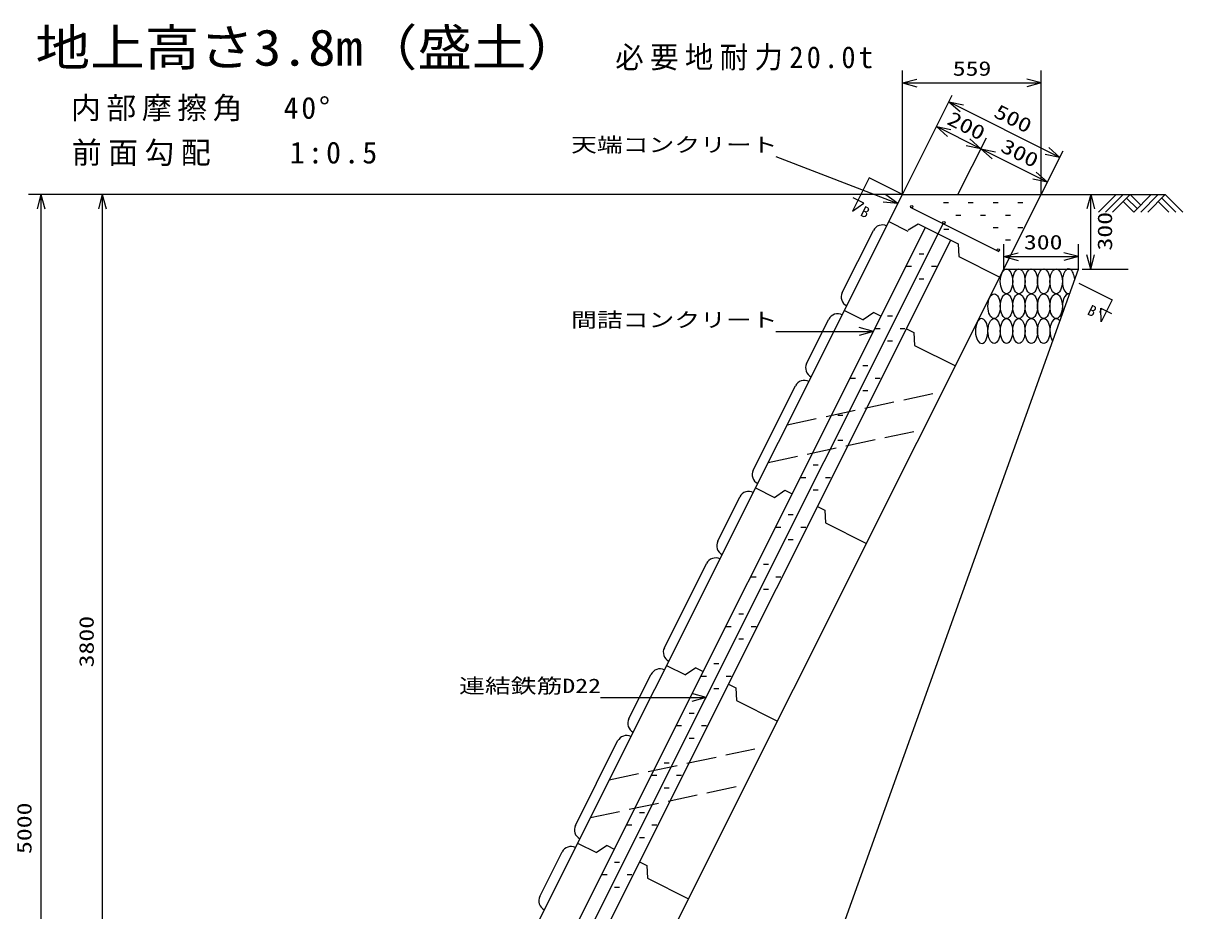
# Model space of a CAD drawing. Units: millimetres, scale not verified. Extents: x -10580 to 10511, y -7658 to 7278.
# Drawn here: x 304 to 4977, y -4775 to -1200 of the extents above; entities that cross this region are included whole.
import ezdxf
from ezdxf.enums import TextEntityAlignment as Align

# ---------------------------------------------------------------- set-up
doc = ezdxf.new("R2010")
doc.units = ezdxf.units.MM
doc.header["$LTSCALE"] = 40
doc.linetypes.add('DASHED3', pattern=[4, 3, -1])
doc.layers.add('0-0', color=7, linetype='Continuous')
doc.styles.add('ＭＳ ゴシック', font='')
doc.styles.get('ＭＳ ゴシック').set_extended_font_data('MS Gothic')

msp = doc.modelspace()

# ---------------------------------------------------------------- linework, layer by layer
at = {"layer": '0-0'}
for p, q in [((3846.89, -1890.2), (3846.89, -1390.2)), ((4406.14, -1890.2), (4406.14, -1390.2)), ((3846.89, -1440.2), (3904.85, -1424.67)), ((3846.89, -1440.2), (4406.14, -1440.2)), ((3846.89, -1440.2), (3904.85, -1455.73)), ((4406.14, -1440.2), (4348.19, -1424.67)), ((4406.14, -1440.2), (4348.19, -1455.73)), ((3846.89, -1890.2), (4047.34, -1490.2)), ((4481.31, -1740.2), (4034.31, -1516.2)), ((4034.31, -1516.2), (4093.08, -1528.29)), ((4034.31, -1516.2), (4079.17, -1556.05)), ((3983.72, -1615.96), (4042.49, -1628.05)), ((3983.72, -1615.96), (4028.58, -1655.81)), ((4070.6, -1890.2), (4185.41, -1661.1)), ((4163.01, -1705.81), (4118.15, -1665.96)), ((4163.01, -1705.81), (4104.23, -1693.73)), ((4163.01, -1705.81), (4221.77, -1717.89)), ((4163.01, -1705.81), (4207.86, -1745.66)), ((4406.14, -1890.2), (4494.34, -1714.2)), ((4481.31, -1740.2), (4422.54, -1728.12)), ((4481.31, -1740.2), (4436.45, -1700.35)), ((3336.65, -1736.3), (3828.7, -1926.5)), ((4431.2, -1840.2), (4386.34, -1800.35)), ((4431.2, -1840.2), (4372.43, -1828.12)), ((3846.89, -1890.2), (325.53, -1890.2)), ((375.53, -1890.2), (360, -1948.16)), ((375.53, -1890.2), (391.06, -1948.16)), ((375.53, -1890.2), (375.53, -6890.2)), ((622.58, -1890.2), (607.05, -1948.16)), ((622.58, -1890.2), (638.11, -1948.16)), ((622.58, -1890.2), (622.58, -5890.2)), ((3828.7, -1926.5), (3780.25, -1891.12)), ((4406.14, -1890.2), (4905.89, -1890.2)), ((4605.8, -1890.2), (4590.28, -1948.16)), ((4605.8, -2190.2), (4605.8, -1890.2)), ((4605.8, -1890.2), (4621.33, -1948.16)), ((4707.91, -1890.2), (4637.2, -1960.91)), ((4736.19, -1890.2), (4665.48, -1960.91)), ((4764.47, -1890.2), (4693.76, -1960.91)), ((4750.33, -1904.34), (4792.76, -1946.77)), ((4764.47, -1890.2), (4806.9, -1932.63)), ((4849.33, -1890.2), (4778.62, -1960.91)), ((4877.61, -1890.2), (4806.9, -1960.91)), ((4905.89, -1890.2), (4835.18, -1960.91)), ((4891.75, -1904.34), (4948.32, -1960.91)), ((4905.89, -1890.2), (4976.6, -1960.91)), ((3828.7, -1926.5), (3769.05, -1920.09)), ((4012.03, -1922.71), (4032.03, -1922.71)), ((4112.03, -1922.71), (4132.03, -1922.71)), ((4212.03, -1922.71), (4232.03, -1922.71)), ((4312.03, -1922.71), (4332.03, -1922.71)), ((4736.19, -1918.48), (4778.62, -1960.91)), ((4877.61, -1918.48), (4920.04, -1960.91)), ((4062.03, -1972.71), (4082.03, -1972.71)), ((4162.03, -1972.71), (4182.03, -1972.71)), ((4262.03, -1972.71), (4282.03, -1972.71)), ((4013.73, -2029.11), (4033.73, -2029.11)), ((4212.03, -2022.71), (4232.03, -2022.71)), ((4312.03, -2022.71), (4332.03, -2022.71)), ((4255.81, -2190.2), (4255.81, -2090.2)), ((4262.03, -2072.71), (4282.03, -2072.71)), ((4555.81, -2190.2), (4555.81, -2090.2)), ((3913.73, -2129.11), (3933.73, -2129.11)), ((4013.73, -2129.11), (4014.63, -2129.11)), ((4255.81, -2140.2), (4313.76, -2124.67)), ((4255.81, -2140.2), (4555.81, -2140.2)), ((4255.81, -2140.2), (4313.76, -2155.73)), ((4555.81, -2140.2), (4497.85, -2124.67)), ((4555.81, -2140.2), (4497.85, -2155.73)), ((4605.8, -2190.2), (4590.28, -2132.25)), ((4605.8, -2190.2), (4621.33, -2132.25)), ((3863.73, -2179.11), (3883.73, -2179.11)), ((3963.73, -2179.11), (3983.73, -2179.11)), ((4570.81, -2190.2), (4755.8, -2190.2)), ((3913.73, -2229.11), (3933.73, -2229.11)), ((3963.73, -2229.11), (3964.52, -2229.11)), ((3787.11, -2379.11), (3807.11, -2379.11)), ((3730.49, -2441.67), (3672.54, -2426.14)), ((3737.11, -2429.1), (3757.11, -2429.1)), ((3837.11, -2429.1), (3857.11, -2429.1)), ((3336.65, -2441.67), (3730.49, -2441.67)), ((3730.49, -2441.67), (3672.54, -2457.19)), ((3787.11, -2479.1), (3807.11, -2479.1)), ((3837.11, -2479.1), (3837.68, -2479.1)), ((3687.11, -2579.11), (3707.11, -2579.11)), ((3637.11, -2629.11), (3657.11, -2629.11)), ((3737.11, -2629.11), (3757.11, -2629.11)), ((3687.11, -2679.11), (3707.11, -2679.11)), ((3737.11, -2679.11), (3737.68, -2679.11)), ((3587.11, -2779.11), (3607.11, -2779.11)), ((3587.11, -2879.11), (3607.11, -2879.11)), ((3487.11, -2979.11), (3507.11, -2979.11)), ((3437.11, -3029.11), (3457.11, -3029.11)), ((3537.11, -3029.11), (3557.11, -3029.11)), ((3487.11, -3079.11), (3507.11, -3079.11)), ((3537.11, -3079.11), (3537.68, -3079.11)), ((3387.11, -3179.11), (3407.11, -3179.11)), ((3337.11, -3229.11), (3357.11, -3229.11)), ((3437.11, -3229.11), (3457.11, -3229.11)), ((3387.11, -3279.11), (3407.11, -3279.11)), ((3437.11, -3279.11), (3437.68, -3279.11)), ((3287.11, -3379.11), (3307.11, -3379.11)), ((3237.11, -3429.11), (3257.11, -3429.11)), ((3337.11, -3429.11), (3357.11, -3429.11)), ((3287.11, -3479.11), (3307.11, -3479.11)), ((3337.11, -3479.11), (3337.68, -3479.11)), ((3187.11, -3579.11), (3207.11, -3579.11)), ((3137.11, -3629.11), (3157.11, -3629.11)), ((3237.11, -3629.11), (3257.11, -3629.11)), ((3187.11, -3679.11), (3207.11, -3679.11)), ((3237.11, -3679.11), (3237.68, -3679.11)), ((3087.11, -3779.11), (3107.11, -3779.11)), ((3187.11, -3779.11), (3187.79, -3779.11)), ((3037.11, -3829.11), (3057.11, -3829.11)), ((3137.11, -3829.11), (3157.11, -3829.11)), ((2630.64, -3915.67), (3055.6, -3915.67)), ((3055.6, -3915.67), (2997.64, -3900.14)), ((3055.6, -3915.67), (2997.64, -3931.2)), ((3087.11, -3879.11), (3107.11, -3879.11)), ((3137.11, -3879.11), (3137.68, -3879.11)), ((2987.11, -3979.11), (3007.1, -3979.11)), ((3087.11, -3979.11), (3087.56, -3979.11)), ((2937.11, -4029.11), (2957.11, -4029.11)), ((3037.11, -4029.11), (3057.11, -4029.11)), ((2987.11, -4079.11), (3007.1, -4079.11)), ((3037.11, -4079.11), (3037.45, -4079.11)), ((2887.11, -4179.11), (2907.11, -4179.11)), ((2987.11, -4179.11), (2987.34, -4179.11)), ((2837.1, -4229.11), (2857.1, -4229.11)), ((2937.11, -4229.11), (2957.11, -4229.11)), ((2887.11, -4279.11), (2907.11, -4279.11)), ((2937.11, -4279.11), (2937.23, -4279.11)), ((2787.1, -4379.12), (2807.1, -4379.12)), ((2887.11, -4379.12), (2887.11, -4379.12)), ((2737.11, -4429.12), (2757.11, -4429.12)), ((2837.11, -4429.12), (2857.11, -4429.12)), ((2787.11, -4479.11), (2807.11, -4479.11)), ((2687.11, -4579.12), (2707.11, -4579.12)), ((2637.11, -4629.12), (2657.11, -4629.12)), ((2737.11, -4629.12), (2757.11, -4629.12)), ((2687.11, -4679.12), (2707.11, -4679.12))]:
    msp.add_line(p, q, dxfattribs=at)
at = {"layer": '0-0', "color": 3}
for p, q in [((3712.79, -1823), (3645.59, -1957.1)), ((3846.89, -1890.2), (3712.79, -1823))]:
    msp.add_line(p, q, dxfattribs=at)
at = {"layer": '0-0', "color": 2}
for p, q in [((1641.97, -6290.2), (3846.89, -1890.2)), ((2088.97, -6514.2), (4406.13, -1890.2)), ((3846.89, -1890.2), (4406.14, -1890.2)), ((3792.43, -1998.88), (3868.43, -2036.96)), ((3870.58, -2032.66), (3910.93, -2007.92)), ((3910.93, -2007.92), (4071.86, -2088.57)), ((1769.81, -6354.27), (3940.44, -2022.71)), ((3604.35, -2284.92), (3729.79, -2034.6)), ((1871.73, -6405.34), (4042.36, -2073.78)), ((4071.86, -2088.57), (4074.05, -2140)), ((4074.05, -2140), (4239.43, -2222.87)), ((2870.83, -6890.2), (4555.81, -2190.2)), ((4255.81, -2190.2), (4555.81, -2190.2)), ((3613.23, -2356.49), (3689.22, -2394.57)), ((3731.76, -2365.55), (3689.22, -2394.57)), ((3731.76, -2365.55), (3761.26, -2380.33)), ((3460.98, -2571.01), (3550.59, -2392.21)), ((3863.12, -2431.38), (3892.62, -2446.16)), ((3892.62, -2446.16), (3894.84, -2497.61)), ((3894.84, -2497.61), (4060.22, -2580.48)), ((3245.94, -3000.14), (3416.18, -2660.41)), ((3254.82, -3071.71), (3330.81, -3109.79)), ((3330.81, -3109.79), (3373.36, -3080.77)), ((3373.36, -3080.77), (3402.86, -3095.56)), ((3102.57, -3286.23), (3192.18, -3107.43)), ((3504.72, -3146.6), (3534.22, -3161.39)), ((3534.22, -3161.39), (3536.43, -3212.83)), ((3536.43, -3212.83), (3701.81, -3295.7)), ((2887.53, -3715.37), (3057.77, -3375.64)), ((2744.16, -4001.45), (2833.76, -3822.65)), ((2896.41, -3786.93), (2972.4, -3825.01)), ((3014.93, -3795.99), (2972.4, -3825.01)), ((3014.93, -3795.99), (3044.44, -3810.78)), ((3146.31, -3861.83), (3175.82, -3876.61)), ((3175.82, -3876.61), (3178.02, -3928.05)), ((3178.02, -3928.05), (3343.4, -4010.93)), ((2529.11, -4430.59), (2699.36, -4090.85)), ((2538, -4502.15), (2613.99, -4540.23)), ((2656.51, -4511.21), (2613.99, -4540.23)), ((2656.51, -4511.21), (2686.02, -4525.99)), ((2385.75, -4716.68), (2475.35, -4537.87)), ((2787.91, -4577.05), (2817.42, -4591.84)), ((2817.42, -4591.84), (2819.61, -4643.27)), ((2819.61, -4643.27), (2984.99, -4726.15))]:
    msp.add_line(p, q, dxfattribs=at)
at = {"layer": '0-0', "color": 5}
for p, q in [((3877.46, -1940.81), (4235.07, -2120.02)), ((1820.77, -6379.81), (4011.56, -2008.01))]:
    msp.add_line(p, q, dxfattribs=at)
at = {"layer": '0-0', "linetype": 'DASHED3'}
for p, q in [((3382.5, -2816.9), (4008.7, -2683.3)), ((3306.34, -2968.89), (3932.54, -2835.28)), ((2665.68, -4247.35), (3291.88, -4113.74)), ((2589.52, -4399.34), (3215.72, -4265.73))]:
    msp.add_line(p, q, dxfattribs=at)
at = {"layer": '0-0'}
msp.add_lwpolyline([(4431.2, -1840.2), (4163.01, -1705.81), (3983.72, -1615.96)], dxfattribs=at)
at = {"layer": '0-0', "color": 3}
for points in [[(3645.59, -1957.1), (3690.88, -1924.09), (3647.76, -1903.29)], [(4558.31, -2246.7), (4692.41, -2313.91), (4647.61, -2403.31), (4646.95, -2347.27), (4689.42, -2369.36)]]:
    msp.add_lwpolyline(points, dxfattribs=at)
at = {"layer": '0-0', "color": 5}
for centre in [(3884.16, -1938.58), (4013.8, -2003.54), (4232.83, -2113.31)]:
    msp.add_circle(centre, 5, dxfattribs=at)
at = {"layer": '0-0', "color": 2}
for centre, start, end in [((3765.55, -2052.52), 63.38333, 153.38376), ((3640.11, -2302.85), 153.38383, 243.384), ((3586.35, -2410.13), 63.38333, 153.38376), ((3496.75, -2588.93), 153.38383, 243.384), ((3451.94, -2678.33), 63.38148, 153.38376), ((3281.7, -3018.07), 153.38359, 243.38434), ((3227.93, -3125.35), 63.38333, 153.38376), ((3138.33, -3304.15), 153.38383, 243.384), ((3093.53, -3393.56), 63.38148, 153.38376), ((2923.29, -3733.29), 153.38359, 243.38434), ((2869.52, -3840.57), 63.38333, 153.38376), ((2779.92, -4019.38), 153.38383, 243.384), ((2735.12, -4108.78), 63.38148, 153.38376), ((2564.88, -4448.51), 153.38359, 243.38434), ((2511.11, -4555.79), 63.38333, 153.38376), ((2421.51, -4734.6), 153.38383, 243.384)]:
    msp.add_arc(centre, 40, start, end, dxfattribs=at)
at = {"layer": '0-0'}
for centre in [(4266.18, -2239.71), (4316.18, -2239.71), (4366.18, -2239.71), (4416.18, -2239.71), (4466.18, -2239.71), (4216.18, -2339.71), (4266.18, -2339.71), (4316.18, -2339.71), (4366.18, -2339.71), (4416.18, -2339.71), (4466.18, -2339.71), (4216.18, -2439.71), (4266.18, -2439.71), (4316.18, -2439.71), (4366.18, -2439.71), (4416.18, -2439.71)]:
    msp.add_ellipse(centre, major_axis=(0, 50), ratio=0.5, dxfattribs=at)
for centre, start_param, end_param in [((4516.18, -2239.71), 4.8699616, 9.5938964), ((4516.18, -2339.71), 6.1326155, 8.3312268), ((4166.18, -2439.71), 1.4206502, 7.7038329), ((4466.18, -2439.71), 5.6554018, 8.8084306)]:
    msp.add_ellipse(centre, major_axis=(0, 50), ratio=0.5, start_param=start_param, end_param=end_param, dxfattribs=at)

# ---------------------------------------------------------------- texts
at = {"layer": '0-0', "color": 3, "style": 'ＭＳ ゴシック', "width": 1.1}
msp.add_text('地上高さ3.8m（盛土）', height=146.6, dxfattribs=at).set_placement((353.83, -1415.07), align=Align.BOTTOM_LEFT)
at = {"layer": '0-0', "style": 'ＭＳ ゴシック', "width": 1.3}
for s, p in [('559', (4049.48, -1429.19)), ('天端コンクリート', (2511.65, -1736.3)), ('300', (4336.17, -2128.59)), ('間詰コンクリート', (2511.65, -2441.67)), ('連結鉄筋D22', (2060.64, -3915.67))]:
    msp.add_text(s, height=58.65, dxfattribs=at).set_placement(p, align=Align.BOTTOM_LEFT)
for s, rotation, p in [('500', 333.384, (4202.33, -1590.99)), ('200', 333.383, (4014.27, -1619.92)), ('300', 333.384, (4229.45, -1730.22)), ('300', 90, (4709.32, -2115.63)), ('3800', 90, (606.04, -3794.47)), ('5000', 90, (355.31, -4546.13))]:
    msp.add_text(s, height=58.65, rotation=rotation, dxfattribs=at).set_placement(p, align=Align.BOTTOM_LEFT)
at = {"layer": '0-0', "color": 4, "style": 'ＭＳ ゴシック'}
for s, p in [('B', (3667.63, -1984.94)), ("B'", (4582.01, -2382.8))]:
    msp.add_text(s, height=43.99, rotation=333.384, dxfattribs=at).set_placement(p, align=Align.BOTTOM_LEFT)
at = {"layer": '0-0', "char_height": 87.98, "attachment_point": 7, "style": 'ＭＳ ゴシック'}
for s, insert in [('\\T1.23;\\W0.95;必要地耐力20.0t', (2690.15, -1390.9)), ('\\T1.19;\u3000内部摩擦角\u300040°', (353.83, -1595.07)), ('\\T1.22;\u3000前面勾配\u3000\u30001:0.5', (353.83, -1775.07))]:
    msp.add_mtext(s, dxfattribs=dict(at, insert=insert))

doc.saveas('drawing.dxf')
